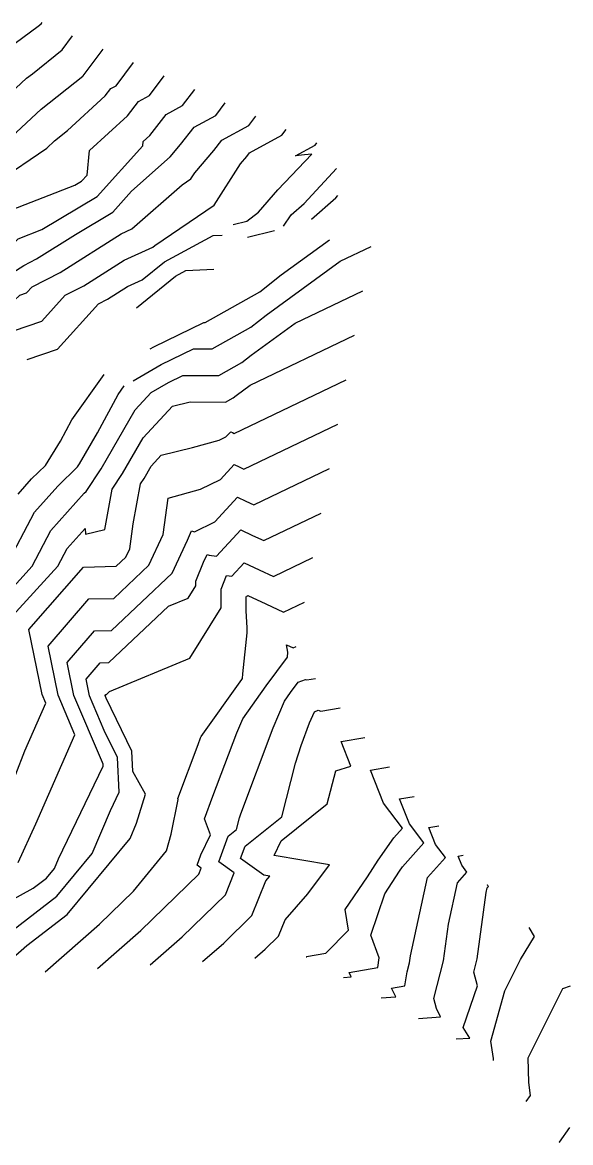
# Model space of a CAD drawing. Header units: metres. Extents: x 706150 to 707002, y 953723 to 954386.
# Drawn here: x 706728.3 to 706773.4, y 953947.7 to 954040 of the extents above; entities that cross this region are included whole.
import ezdxf

# ---------------------------------------------------------------- set-up
doc = ezdxf.new("R2010")
doc.units = ezdxf.units.M

msp = doc.modelspace()

# ---------------------------------------------------------------- linework, layer by layer
at = {"layer": 'CONTOUR_104'}
msp.add_polyline3d([(706772.4852, 953947.7114, 104), (706772.5141, 953947.7546, 104), (706773.37, 953948.944, 104)], dxfattribs=at)
at = {"layer": 'CONTOUR_105'}
msp.add_polyline3d([(706769.7834, 953951.0933, 105), (706770.1224, 953951.6006, 105), (706769.9947, 953952.6543, 105), (706769.9312, 953954.6957, 105), (706772.7863, 953960.4125, 105), (706773.4341, 953960.6379, 105)], dxfattribs=at)
at = {"layer": 'CONTOUR_106'}
msp.add_polyline3d([(706767.0816, 953954.4753, 106), (706767.0973, 953954.4989, 106), (706767.0797, 953954.6446, 106), (706766.857, 953956.0671, 106), (706768.0196, 953960.224, 106), (706769.2982, 953962.7986, 106), (706770.4496, 953964.677, 106), (706770.0112, 953965.4455, 106)], dxfattribs=at)
at = {"layer": 'CONTOUR_107'}
msp.add_polyline3d([(706764.0089, 953956.2482, 107), (706765.1295, 953956.3236, 107), (706764.5918, 953957.2005, 107), (706765.7547, 953960.6188, 107), (706765.4721, 953961.7512, 107), (706765.75, 953962.8554, 107), (706766.4914, 953968.3254, 107), (706766.5736, 953968.7026, 107), (706766.6601, 953968.7994, 107), (706766.6129, 953968.8614, 107), (706766.5804, 953968.9439, 107), (706766.6278, 953968.9519, 107)], dxfattribs=at)
at = {"layer": 'CONTOUR_108'}
msp.add_polyline3d([(706760.9173, 953957.9386, 108), (706762.7155, 953958.0597, 108), (706762.3764, 953958.7545, 108), (706762.1717, 953959.5747, 108), (706762.954, 953962.6835, 108), (706763.3648, 953965.7143, 108), (706764.1088, 953969.1255, 108), (706764.8908, 953970.0011, 108), (706764.4642, 953970.5625, 108), (706764.1705, 953971.3086, 108), (706764.5987, 953971.3805, 108)], dxfattribs=at)
at = {"layer": 'CONTOUR_109'}
msp.add_polyline3d([(706757.8257, 953959.6291, 109), (706759.0428, 953959.711, 109), (706758.6929, 953960.4279, 109), (706759.7937, 953960.6181, 109), (706759.973, 953961.7763, 109), (706760.158, 953962.5117, 109), (706760.2382, 953963.1032, 109), (706761.644, 953969.5484, 109), (706763.1216, 953971.2029, 109), (706762.3154, 953972.2635, 109), (706761.7606, 953973.6732, 109), (706762.5695, 953973.8092, 109)], dxfattribs=at)
at = {"layer": 'CONTOUR_110'}
msp.add_polyline3d([(706754.7341, 953961.3196, 110), (706755.3701, 953961.3624, 110), (706755.1873, 953961.737, 110), (706757.5544, 953962.146, 110), (706757.6781, 953962.9447, 110), (706756.9686, 953964.8089, 110), (706758.1461, 953968.213, 110), (706759.348, 953970.0849, 110), (706759.5979, 953970.4402, 110), (706761.3523, 953972.4046, 110), (706760.1666, 953973.9645, 110), (706759.3506, 953976.0379, 110), (706760.5404, 953976.2379, 110)], dxfattribs=at)
at = {"layer": 'CONTOUR_111'}
msp.add_polyline3d([(706751.6425, 953963.0101, 111), (706751.6974, 953963.0138, 111), (706751.6816, 953963.0462, 111), (706753.2656, 953963.3198, 111), (706755.1447, 953965.2155, 111), (706754.8589, 953966.925, 111), (706756.7028, 953969.6033, 111), (706757.5877, 953970.9814, 111), (706758.88, 953972.8192, 111), (706759.5831, 953973.6064, 111), (706758.0179, 953975.6655, 111), (706756.9407, 953978.4025, 111), (706758.5113, 953978.6665, 111)], dxfattribs=at)
at = {"layer": 'CONTOUR_112'}
msp.add_polyline3d([(706747.4387, 953962.9137, 112), (706748.2663, 953963.6372, 112), (706749.3717, 953964.7108, 112), (706749.9226, 953966.0746, 112), (706751.7966, 953968.2181, 112), (706753.5778, 953970.5853, 112), (706749.0256, 953971.3624, 112), (706749.6033, 953972.5759, 112), (706753.3837, 953975.6179, 112), (706754.0847, 953978.3468, 112), (706755.3338, 953978.7268, 112), (706754.5307, 953980.7671, 112), (706756.4822, 953981.0952, 112)], dxfattribs=at)
at = {"layer": 'CONTOUR_113'}
msp.add_polyline3d([(706743.1188, 953962.6306, 113), (706744.8603, 953964.1533, 113), (706747.1866, 953966.4126, 113), (706748.3461, 953969.2826, 113), (706748.5051, 953969.4645, 113), (706748.6562, 953969.6653, 113), (706748.1691, 953969.7484, 113), (706746.2585, 953971.1279, 113), (706746.6277, 953972.1287, 113), (706749.6487, 953974.5596, 113), (706750.7836, 953978.9773, 113), (706751.2372, 953980.4247, 113), (706751.9422, 953982.2832, 113), (706752.3275, 953983.213, 113), (706752.639, 953983.3331, 113), (706752.8728, 953983.2582, 113), (706754.453, 953983.5239, 113)], dxfattribs=at)
at = {"layer": 'CONTOUR_114'}
msp.add_polyline3d([(706738.7988, 953962.3475, 114), (706741.4544, 953964.6693, 114), (706745.0016, 953968.1144, 114), (706745.7349, 953969.9293, 114), (706744.4637, 953970.847, 114), (706745.2441, 953972.9625, 114), (706745.9137, 953973.5014, 114), (706746.1653, 953974.4806, 114), (706746.2658, 953974.8015, 114), (706748.9476, 953981.8714, 114), (706749.8632, 953984.0805, 114), (706750.3777, 953984.8026, 114), (706750.9947, 953985.6329, 114), (706751.5986, 953985.8658, 114), (706751.705, 953985.8317, 114), (706752.4239, 953985.9525, 114)], dxfattribs=at)
at = {"layer": 'CONTOUR_115'}
msp.add_polyline3d([(706734.4789, 953962.0644, 115), (706738.0485, 953965.1854, 115), (706742.8166, 953969.8162, 115), (706743.0178, 953970.3143, 115), (706742.669, 953970.5662, 115), (706742.9794, 953971.4079, 115), (706743.7818, 953973.0535, 115), (706743.2844, 953974.3915, 115), (706743.9753, 953976.2457, 115), (706745.9531, 953981.4597, 115), (706746.4361, 953982.625, 115), (706748.3648, 953985.3318, 115), (706750.1178, 953987.6911, 115), (706750.1518, 953988.1241, 115), (706750.0421, 953988.7261, 115), (706750.5956, 953988.4666, 115), (706750.8433, 953988.585, 115)], dxfattribs=at)
at = {"layer": 'CONTOUR_116'}
msp.add_polyline3d([(706730.159, 953961.7813, 116), (706734.6425, 953965.7014, 116), (706737.4386, 953968.417, 116), (706740.1589, 953971.7522, 116), (706740.5265, 953973.1091, 116), (706741.1225, 953975.9844, 116), (706741.0954, 953976.0574, 116), (706742.7524, 953980.5043, 116), (706742.9586, 953981.0479, 116), (706743.0089, 953981.1694, 116), (706746.3519, 953985.8611, 116), (706746.4123, 953985.9424, 116), (706746.442, 953986.321, 116), (706746.783, 953989.7199, 116), (706746.7818, 953990.1336, 116), (706746.713, 953991.5323, 116), (706746.7146, 953992.646, 116), (706746.7446, 953992.7204, 116), (706746.7726, 953992.716, 116), (706746.8403, 953992.7893, 116), (706748.3427, 953992.0871, 116), (706749.7822, 953991.4124, 116), (706751.529, 953992.2471, 116)], dxfattribs=at)
at = {"layer": 'CONTOUR_117'}
msp.add_polyline3d([(706725.839, 953961.4982, 117), (706728.6556, 953963.9608, 117), (706731.9669, 953966.4995, 117), (706737.1587, 953972.7761, 117), (706737.6821, 953974.0229, 117), (706738.4192, 953976.4198, 117), (706737.3688, 953978.2753, 117), (706737.284, 953979.9639, 117), (706735.1812, 953984.3203, 117), (706735.1167, 953984.4721, 117), (706735.1015, 953984.5466, 117), (706735.1637, 953984.6181, 117), (706735.2015, 953984.619, 117), (706735.4642, 953984.8664, 117), (706742.064, 953987.6149, 117), (706744.6405, 953991.7735, 117), (706744.6426, 953993.3019, 117), (706745.1005, 953994.4358, 117), (706745.527, 953994.3685, 117), (706746.5596, 953995.4858, 117), (706747.7899, 953994.9107, 117), (706748.9687, 953994.3582, 117), (706752.2147, 953995.9091, 117)], dxfattribs=at)
at = {"layer": 'CONTOUR_118'}
msp.add_polyline3d([(706726.2497, 953964.2713, 118), (706731.1164, 953968.0024, 118), (706734.0403, 953971.5372, 118), (706735.5262, 953975.0763, 118), (706736.249, 953976.5775, 118), (706736.1059, 953979.4274, 118), (706735.0251, 953981.6665, 118), (706733.8163, 953984.509, 118), (706733.5316, 953985.9044, 118), (706734.6982, 953987.2447, 118), (706735.4045, 953987.2611, 118), (706740.3262, 953991.8949, 118), (706741.9401, 953992.567, 118), (706742.5702, 953993.584, 118), (706742.5707, 953993.9577, 118), (706743.2045, 953995.5272, 118), (706743.4955, 953996.1751, 118), (706743.6751, 953996.1166, 118), (706744.2815, 953996.021, 118), (706746.2788, 953998.1822, 118), (706747.2371, 953997.7344, 118), (706748.1552, 953997.304, 118), (706752.9004, 953999.5712, 118)], dxfattribs=at)
at = {"layer": 'CONTOUR_119'}
msp.add_polyline3d([(706725.4741, 953966.6506, 119), (706729.1742, 953968.6684, 119), (706730.266, 953969.5054, 119), (706730.9218, 953970.2983, 119), (706731.2552, 953971.0922, 119), (706734.9355, 953978.7359, 119), (706734.9277, 953978.8908, 119), (706734.869, 953979.0126, 119), (706732.516, 953984.546, 119), (706731.9617, 953987.2623, 119), (706734.2327, 953989.8712, 119), (706735.6076, 953989.9032, 119), (706740.6125, 953994.6154, 119), (706741.8718, 953997.3375, 119), (706742.2223, 953998.1174, 119), (706742.4679, 953998.0374, 119), (706744.1246, 953998.8514, 119), (706745.9981, 954000.8787, 119), (706746.6843, 954000.558, 119), (706747.3418, 954000.2498, 119), (706753.5861, 954003.2333, 119)], dxfattribs=at)
at = {"layer": 'CONTOUR_120'}
msp.add_polyline3d([(706727.9454, 953970.8005, 120), (706729.3795, 953973.9695, 120), (706732.6056, 953981.3143, 120), (706731.2157, 953984.5829, 120), (706730.3919, 953988.6201, 120), (706733.7672, 953992.4978, 120), (706735.8106, 953992.5453, 120), (706738.7089, 953995.274, 120), (706739.8858, 953997.8181, 120), (706740.2768, 954000.8091, 120), (706742.9567, 954001.5508, 120), (706744.5866, 954002.3516, 120), (706745.7174, 954003.5752, 120), (706746.1315, 954003.3816, 120), (706746.5283, 954003.1956, 120), (706754.2718, 954006.8954, 120)], dxfattribs=at)
at = {"layer": 'CONTOUR_121'}
msp.add_polyline3d([(706725.4943, 953972.2987, 121), (706728.4852, 953979.9831, 121), (706730.2137, 953983.9183, 121), (706729.9154, 953984.6199, 121), (706728.822, 953989.978, 121), (706733.3016, 953995.1243, 121), (706736.0137, 953995.1874, 121), (706736.8052, 953995.9326, 121), (706737.1266, 953996.6273, 121), (706737.3947, 953998.6775, 121), (706738.0069, 954001.9752, 121), (706738.3, 954002.4245, 121), (706738.8899, 954003.4427, 121), (706739.7236, 954004.3478, 121), (706742.2911, 954004.9686, 121), (706744.4894, 954005.5771, 121), (706745.0487, 954005.8518, 121), (706745.4366, 954006.2716, 121), (706745.5787, 954006.2052, 121), (706745.7149, 954006.1414, 121), (706754.9575, 954010.5574, 121)], dxfattribs=at)
at = {"layer": 'CONTOUR_122'}
msp.add_polyline3d([(706727.4686, 953991.1086, 122), (706731.214, 953995.1938, 122), (706731.9731, 953996.6491, 122), (706733.4625, 953998.2998, 122), (706733.4899, 953997.8364, 122), (706735.072, 953998.2242, 122), (706735.6864, 954001.5334, 122), (706736.5312, 954002.8281, 122), (706738.231, 954005.7625, 122), (706740.6337, 954008.3708, 122), (706742.1025, 954008.7259, 122), (706745.0233, 954008.7238, 122), (706745.639, 954009.0721, 122), (706745.8818, 954009.2613, 122), (706747.0552, 954010.1162, 122), (706755.6432, 954014.2195, 122)], dxfattribs=at)
at = {"layer": 'CONTOUR_123'}
msp.add_polyline3d([(706726.2462, 953992.1016, 123), (706729.0848, 953995.1977, 123), (706730.6225, 953998.1457, 123), (706733.3824, 954001.2045, 123), (706733.5415, 954001.3608, 123), (706734.7624, 954003.2317, 123), (706737.5721, 954008.0823, 123), (706738.8872, 954009.5099, 123), (706740.3183, 954010.3357, 123), (706741.5038, 954010.9111, 123), (706744.4651, 954010.909, 123), (706746.3695, 954011.9863, 123), (706747.1208, 954012.5716, 123), (706750.7503, 954015.2162, 123), (706756.3289, 954017.8816, 123)], dxfattribs=at)
at = {"layer": 'CONTOUR_124'}
for points in [[(706737.4038, 954010.4764, 124), (706739.7084, 954011.8061, 124), (706742.3644, 954013.0952, 124), (706743.9069, 954013.0941, 124), (706747.1001, 954014.9005, 124), (706748.3597, 954015.8819, 124), (706754.4455, 954020.3162, 124), (706757.0146, 954021.5437, 124)], [(706726.9556, 953995.2017, 124), (706729.2718, 953999.6423, 124), (706731.213, 954001.7936, 124), (706732.8249, 954003.3768, 124), (706732.9935, 954003.6353, 124), (706734.4647, 954006.1751, 124), (706736.1623, 954009.3499, 124), (706736.6776, 954010.0703, 124)]]:
    msp.add_polyline3d(points, dxfattribs=at)
at = {"layer": 'CONTOUR_125'}
for points in [[(706752.0884, 954023.7838, 125), (706754.0898, 954025.559, 125), (706754.2538, 954025.7365, 125)], [(706738.8065, 954013.1081, 125), (706739.0985, 954013.2766, 125), (706743.2249, 954015.2793, 125), (706743.3487, 954015.2792, 125), (706747.8306, 954017.8146, 125), (706749.5987, 954019.1922, 125), (706753.575, 954022.0894, 125)], [(706727.9212, 954001.1388, 125), (706729.0435, 954002.3826, 125), (706730.1874, 954003.5062, 125), (706731.4185, 954005.5095, 125), (706732.3484, 954007.2486, 125), (706735.0288, 954010.9959, 125)]]:
    msp.add_polyline3d(points, dxfattribs=at)
at = {"layer": 'CONTOUR_126'}
for points in [[(706749.7997, 954023.2016, 126), (706750.4252, 954024.1403, 126), (706751.4906, 954025.0853, 126), (706754.1589, 954027.9731, 126)], [(706746.8126, 954022.3023, 126), (706749.0439, 954022.8532, 126)], [(706737.6726, 954016.4821, 126), (706740.9056, 954019.0959, 126), (706741.7457, 954019.5469, 126), (706744.0576, 954019.658, 126)]]:
    msp.add_polyline3d(points, dxfattribs=at)
at = {"layer": 'CONTOUR_127'}
for points in [[(706745.6477, 954023.3362, 127), (706746.7643, 954023.6119, 127), (706747.7152, 954024.3617, 127), (706749.3335, 954026.1958, 127), (706752.1129, 954029.1355, 127), (706751.5312, 954029.0846, 127), (706750.7851, 954029.0086, 127), (706752.3905, 954029.8846, 127), (706752.5268, 954030.0652, 127)], [(706728.6781, 954012.2262, 127), (706731.1599, 954013.0653, 127), (706734.5457, 954016.823, 127), (706735.2922, 954017.2079, 127), (706736.9282, 954018.2397, 127), (706738.1342, 954018.7878, 127), (706739.9859, 954020.2848, 127), (706743.9875, 954022.4334, 127), (706744.745, 954022.4698, 127)]]:
    msp.add_polyline3d(points, dxfattribs=at)
at = {"layer": 'CONTOUR_128'}
msp.add_polyline3d([(706722.9201, 954009.8335, 128), (706726.0796, 954013.2253, 128), (706727.5523, 954014.5991, 128), (706729.8961, 954015.3915, 128), (706731.8165, 954017.5228, 128), (706733.3395, 954018.308, 128), (706736.6766, 954020.4128, 128), (706739.0357, 954021.485, 128), (706739.1828, 954021.6141, 128), (706744.0884, 954024.9472, 128), (706746.2519, 954028.3509, 128), (706746.773, 954028.9633, 128), (706746.9939, 954029.2464, 128), (706749.6607, 954030.7016, 128), (706750.0135, 954031.1689, 128)], dxfattribs=at)
at = {"layer": 'CONTOUR_129'}
msp.add_polyline3d([(706717.9393, 954007.3568, 129), (706719.4274, 954008.5891, 129), (706724.2575, 954013.8943, 129), (706724.7746, 954014.4494, 129), (706728.0771, 954017.53, 129), (706728.6324, 954017.7177, 129), (706729.0874, 954018.2227, 129), (706731.3867, 954019.4081, 129), (706736.4251, 954022.5859, 129), (706737.2884, 954022.9782, 129), (706741.4314, 954026.6157, 129), (706742.1542, 954027.1068, 129), (706742.473, 954027.6083, 129), (706744.0426, 954029.4528, 129), (706744.708, 954030.3056, 129), (706746.9309, 954031.5186, 129), (706747.5001, 954032.2726, 129)], dxfattribs=at)
at = {"layer": 'CONTOUR_130'}
msp.add_polyline3d([(706713.2549, 954005.4899, 130), (706717.9995, 954009.4186, 130), (706722.0213, 954013.836, 130), (706724.2306, 954016.8487, 130), (706726.0422, 954018.4754, 130), (706728.387, 954019.9684, 130), (706729.434, 954020.5082, 130), (706732.645, 954022.5335, 130), (706735.7346, 954024.3771, 130), (706737.2791, 954026.0993, 130), (706740.4559, 954028.9361, 130), (706741.3122, 954029.9423, 130), (706742.422, 954031.3648, 130), (706744.2011, 954032.3356, 130), (706744.9867, 954033.3763, 130)], dxfattribs=at)
at = {"layer": 'CONTOUR_131'}
msp.add_polyline3d([(706709.5722, 954004.0169, 131), (706711.6765, 954005.264, 131), (706712.4144, 954006.5092, 131), (706713.4282, 954007.6451, 131), (706716.5716, 954010.248, 131), (706719.1926, 954013.1268, 131), (706722.4123, 954017.5175, 131), (706723.0773, 954018.5879, 131), (706723.7975, 954019.2233, 131), (706727.1155, 954021.3775, 131), (706727.9434, 954022.1762, 131), (706729.8937, 954022.9313, 131), (706734.4449, 954025.6473, 131), (706738.1947, 954029.8283, 131), (706738.2309, 954030.1764, 131), (706738.7689, 954030.6716, 131), (706740.1361, 954032.424, 131), (706741.4713, 954033.1525, 131), (706742.4733, 954034.4801, 131)], dxfattribs=at)
at = {"layer": 'CONTOUR_132'}
msp.add_polyline3d([(706706.2543, 954002.7808, 132), (706706.3814, 954002.9525, 132), (706706.5202, 954002.9144, 132), (706710.1485, 954005.0648, 132), (706711.6363, 954007.5755, 132), (706713.6803, 954009.8658, 132), (706715.1437, 954011.0775, 132), (706716.3638, 954012.4177, 132), (706717.8627, 954014.4616, 132), (706720.5751, 954018.8277, 132), (706723.5129, 954021.4193, 132), (706724.4549, 954022.0309, 132), (706726.8853, 954024.3757, 132), (706732.6107, 954026.5925, 132), (706733.1553, 954026.9174, 132), (706733.6039, 954027.4176, 132), (706733.8142, 954029.4384, 132), (706736.9375, 954032.3134, 132), (706737.8502, 954033.4832, 132), (706738.7415, 954033.9695, 132), (706739.96, 954035.5838, 132)], dxfattribs=at)
at = {"layer": 'CONTOUR_133'}
msp.add_polyline3d([(706705.0253, 954002.9263, 133), (706706.0413, 954004.299, 133), (706707.1506, 954003.9945, 133), (706708.6205, 954004.8656, 133), (706710.8582, 954008.6418, 133), (706713.1826, 954011.2462, 133), (706713.6434, 954011.9578, 133), (706713.7347, 954012.0844, 133), (706718.0729, 954019.0676, 133), (706721.3358, 954021.946, 133), (706722.8664, 954023.742, 133), (706725.194, 954025.9839, 133), (706726.2371, 954026.8947, 133), (706730.289, 954029.6476, 133), (706730.9261, 954030.2386, 133), (706732.0036, 954031.0993, 133), (706735.1061, 954033.9551, 133), (706735.5642, 954034.5423, 133), (706736.0116, 954034.7865, 133), (706737.4466, 954036.6875, 133)], dxfattribs=at)
at = {"layer": 'CONTOUR_134'}
msp.add_polyline3d([(706703.7963, 954003.0717, 134), (706705.7011, 954005.6454, 134), (706706.9221, 954005.3103, 134), (706708.3702, 954008.0841, 134), (706708.8768, 954009.0597, 134), (706709.7599, 954010.256, 134), (706711.6539, 954013.1814, 134), (706712.4531, 954014.2891, 134), (706715.5706, 954019.3074, 134), (706717.9155, 954021.3759, 134), (706721.9822, 954026.148, 134), (706722.8035, 954026.9391, 134), (706726.0415, 954029.7664, 134), (706727.8097, 954030.9678, 134), (706729.8312, 954032.843, 134), (706733.25, 954035.5742, 134), (706733.2747, 954035.5969, 134), (706733.2783, 954035.6015, 134), (706733.2818, 954035.6035, 134), (706734.9332, 954037.7912, 134)], dxfattribs=at)
at = {"layer": 'CONTOUR_135'}
msp.add_polyline3d([(706702.5673, 954003.2172, 135), (706704.4524, 954005.7642, 135), (706704.8515, 954007.0484, 135), (706704.8361, 954007.0897, 135), (706705.7576, 954008.8645, 135), (706708.3589, 954012.3884, 135), (706709.6645, 954014.4049, 135), (706711.1716, 954016.4939, 135), (706713.0684, 954019.5473, 135), (706714.4952, 954020.8059, 135), (706718.7112, 954025.7532, 135), (706719.4256, 954026.8665, 135), (706720.9866, 954028.4025, 135), (706724.9588, 954031.8678, 135), (706725.532, 954032.4417, 135), (706725.9324, 954032.903, 135), (706728.6222, 954035.4016, 135), (706729.1123, 954035.7651, 135), (706731.5469, 954037.7384, 135), (706732.4198, 954038.8949, 135)], dxfattribs=at)
at = {"layer": 'CONTOUR_136'}
msp.add_polyline3d([(706699.9901, 954001.9139, 136), (706701.1744, 954003.8613, 136), (706702.7093, 954008.481, 136), (706702.7358, 954008.5566, 136), (706702.6278, 954008.6666, 136), (706702.6915, 954008.7638, 136), (706702.9153, 954009.0444, 136), (706706.9578, 954014.5207, 136), (706707.6751, 954015.6285, 136), (706709.89, 954018.6986, 136), (706710.5662, 954019.7871, 136), (706711.0749, 954020.2358, 136), (706712.5779, 954021.9995, 136), (706714.8633, 954025.5612, 136), (706719.8575, 954030.4753, 136), (706720.833, 954031.3263, 136), (706723.9456, 954034.4429, 136), (706726.1201, 954036.9483, 136), (706727.0541, 954037.8159, 136), (706729.5787, 954039.6884, 136), (706729.82, 954039.884, 136), (706729.9065, 954039.9986, 136)], dxfattribs=at)

doc.saveas('drawing.dxf')
